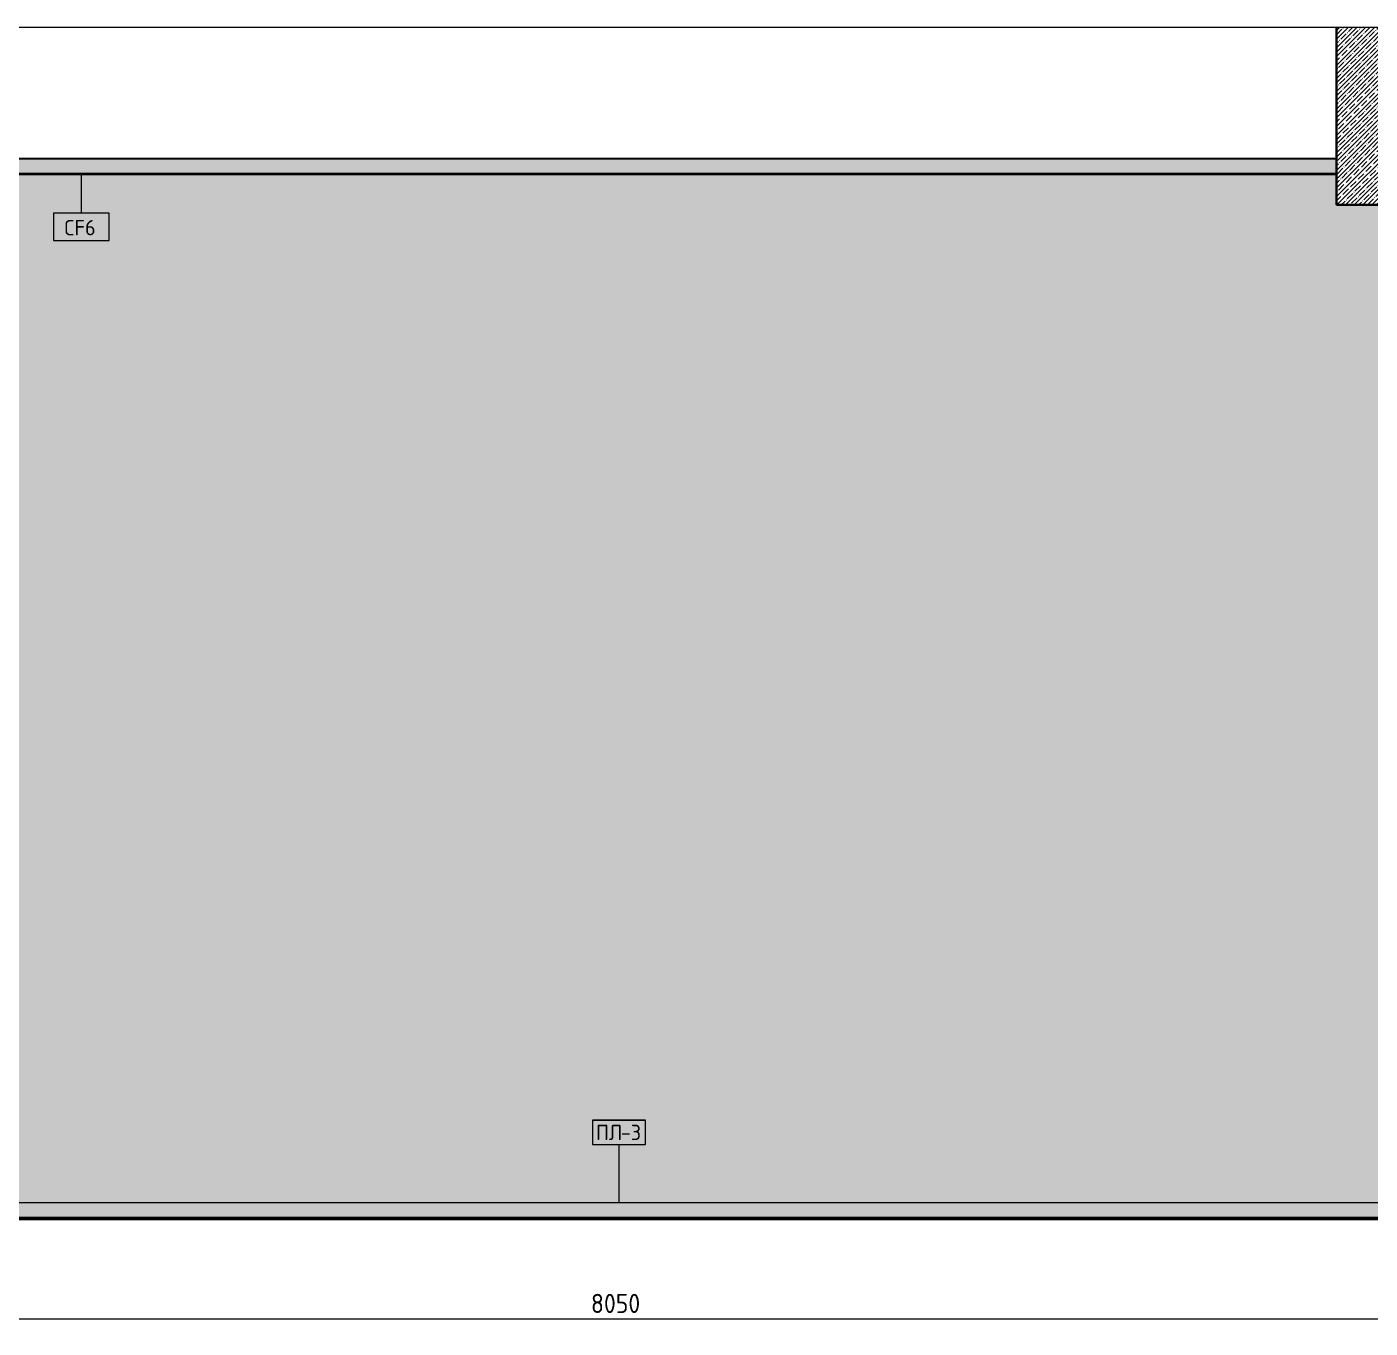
# Model space of a CAD drawing. Header units: millimetres. Extents: x 16345 to 138513, y -2470 to 23828.
# Drawn here: x 91616 to 95993, y 3840 to 8080 of the extents above; entities that cross this region are included whole.
import ezdxf

# ---------------------------------------------------------------- set-up
doc = ezdxf.new("R2010")
doc.units = ezdxf.units.MM
for name, color, linetype, lineweight in [('A-ANNO-DIMS', 7, 'Continuous', 9), ('A-ANNO-DIMS-25', 7, 'Continuous', 9), ('A-CLNG-IDEN', 7, 'Continuous', 9), ('A-FLOR', 7, 'Continuous', 9), ('A-GENM', 7, 'Continuous', 9), ('A-GENM-IDEN', 7, 'Continuous', 9), ('A-WALL-PATT', 7, 'Continuous', 9)]:
    doc.layers.add(name, color=color, linetype=linetype, lineweight=lineweight)
for name, color, linetype, lineweight, true_color in [('A-CLNG-1', 7, 'Continuous', 9, 0x787878), ('A-CLNG-FNSH-1', 7, 'Continuous', 30, 0x3c3c3c), ('A-FLOR-FNSH-1', 7, 'Continuous', 30, 0x3c3c3c), ('A-WALL-4', 7, 'Continuous', 40, 0x3c3c3c), ('I-WALL-1', 7, 'Continuous', 9, 0x787878)]:
    doc.layers.add(name, color=color, linetype=linetype, lineweight=lineweight, true_color=true_color)
doc.styles.add('GOST Common_1', font='GOST_Common.ttf', dxfattribs={"height": 50})
doc.styles.add('ISOCPEUR_1', font='isocpeur.ttf', dxfattribs={"width": 0.9, "height": 62.5})
doc.dimstyles.new('ISO-2_5_0_9К_БОЛЬШОЙ_1', dxfattribs={"dimscale": 304.8, "dimtxt": 62.248823, "dimasz": 0.123031, "dimexe": 0.098425, "dimexo": 0.246063, "dimgap": 0, "dimtad": 1, "dimdec": 0, "dimrnd": 10, "dimzin": 0, "dimdsep": 46, "dimtxsty": 'ISOCPEUR_1', "dimblk1": 'OBLIQUE', "dimblk2": 'OBLIQUE', "dimsah": 1, "dimcen": 0.09, "dimdle": 0.098425, "dimazin": 0, "dimtfac": 1, "dimtdec": 4, "dimtix": 1, "dimtmove": 0, "dimatfit": 3, "dimfxl": 1, "dimtvp": 1, "dimtolj": 1, "dimtzin": 0, "dimarcsym": 2})

# ---------------------------------------------------------------- blocks, each defined once
blk = doc.blocks.new('Плинтус - Плинтус темный _ст_школа_-32979664-Развертка 2_28-1')
at = {"layer": 'A-GENM'}
blk.add_hatch(color=256, dxfattribs=at).paths.add_polyline_path([(-13570.4, 4200), (-13518, 4200.1), (-13518, 4202), (-13500, 4202), (-13500, 4250), (-21575, 4250), (-21575, 4200), (-13934.5, 4200)])
for p, q in [((-21575, 4250), (-13500, 4250)), ((-21575, 4200), (-21575, 4250)), ((-13500, 4250), (-13500, 4202))]:
    blk.add_line(p, q, dxfattribs=at)
blk = doc.blocks.new('DIMBLOCK57-Развертка 2_28-1')
at = {"layer": 'A-ANNO-DIMS-25'}
for p, q in [((89507.5, 4125), (89507.5, 3840.1)), ((89507.5, 3870.1), (89507.5, 4120)), ((97557.5, 4125), (97557.5, 3840.1)), ((97557.5, 3870.1), (97557.5, 4120)), ((89507.5, 3870.1), (97557.5, 3870.1))]:
    blk.add_line(p, q, dxfattribs=at)
at = {"layer": 'A-ANNO-DIMS-25', "lineweight": 20}
for p, q in [((89507.5, 3870.1), (89488.8, 3851.4)), ((89507.5, 3870.1), (89526.3, 3888.9)), ((97557.5, 3870.1), (97538.8, 3851.4)), ((97557.5, 3870.1), (97576.3, 3888.9))]:
    blk.add_line(p, q, dxfattribs=at)
at = {"layer": 'A-ANNO-DIMS-25', "color": 0, "insert": (93453.5, 3951.8), "char_height": 62.5, "width": 189.619, "attachment_point": 1, "line_spacing_factor": 1.149209, "style": 'ISOCPEUR_1'}
blk.add_mtext('8050', dxfattribs=at)
blk = doc.blocks.new('_Oblique')
at = {"color": 0, "linetype": 'ByBlock', "lineweight": -2}
blk.add_line((-0.5, -0.5), (0.5, 0.5), dxfattribs=at)
blk = doc.blocks.new('М_потолков - Марка_ Имя типа-25382930-Развертка 2_28-1')
at = {"layer": 'A-CLNG-IDEN'}
for p, q in [((-19198.9, 7473.3), (-19380.1, 7473.3)), ((-19380.1, 7473.3), (-19380.1, 7383.9)), ((-19198.9, 7383.9), (-19198.9, 7473.3)), ((-19380.1, 7383.9), (-19198.9, 7383.9))]:
    blk.add_line(p, q, dxfattribs=at)
blk = doc.blocks.new('Mark Reiling - Mark Reiling-26174330-Развертка 2_28-1')
at = {"layer": 'A-GENM-IDEN'}
for p, q in [((-2976.2, 4517.8), (-2976.2, 4439)), ((-2976.2, 4517.8), (-2802.8, 4517.8)), ((-2802.8, 4517.8), (-2976.2, 4517.8)), ((-2976.2, 4517.8), (-2976.2, 4439)), ((-2802.8, 4439), (-2802.8, 4517.8)), ((-2802.8, 4439), (-2802.8, 4517.8)), ((-2976.2, 4439), (-2802.8, 4439)), ((-2976.2, 4439), (-2802.8, 4439))]:
    blk.add_line(p, q, dxfattribs=at)

msp = doc.modelspace()

# ---------------------------------------------------------------- hatches: boundary and pattern name
at = {"layer": 'A-CLNG-1'}
msp.add_hatch(color=256, dxfattribs=at).paths.add_polyline_path([(95691.7, 7600), (95882.5, 7600), (95882.5, 7650), (87703.5, 7650), (87703.5, 7600), (95327.7, 7600)])
at = {"layer": 'A-WALL-PATT'}
h = msp.add_hatch(color=256, dxfattribs=at)
h.paths.add_polyline_path([(88107.5, 4200), (88107.5, 6300), (89507.5, 6300), (89507.5, 4250), (97557.5, 4250), (97557.5, 6300), (98957.5, 6300), (98957.5, 4250), (99861.5, 4250), (99861.5, 7600), (96102.5, 7600), (96102.5, 7500), (95882.5, 7500), (95882.5, 7600), (88083, 7600), (88083, 5000), (88079.5, 5000), (88079.5, 4850), (88099.5, 4850), (88099.5, 4300), (88079.5, 4300), (88079.5, 4250), (88093.5, 4250), (88093.5, 4200), (88107.2, 4200)])
h.paths.add_polyline_path([(99194.3, 5750), (99131.7, 5750), (99131.7, 5850), (99231.7, 5850), (99231.7, 5750), (99199.8, 5750)])
h.paths.add_polyline_path([(98207.9, 6450), (98207.9, 6550), (98307.9, 6550), (98307.9, 6450)])
at = {"layer": 'I-WALL-1'}
h = msp.add_hatch(dxfattribs=at)
h.set_pattern_fill('FP_34', color=256, style=0, pattern_type=2)
h.set_pattern_definition([(45, (99531.845, 0), (-14.25598, 14.25598), []), (45, (99546.102, 0), (-14.25598, 14.25598), [25.202, -5.04, 0.8382, -4.202])])
h.paths.add_polyline_path([(96102.5, 7500), (96102.5, 8080), (95882.5, 8080), (95882.5, 7500)])

# ---------------------------------------------------------------- linework, layer by layer
at = {"layer": 'A-CLNG-FNSH-1'}
for p, q in [((95882.5, 7650), (87703.5, 7650)), ((95882.5, 7601), (87703.5, 7601)), ((87703.5, 7600), (95882.5, 7600))]:
    msp.add_line(p, q, dxfattribs=at)
at = {"layer": 'A-CLNG-IDEN'}
msp.add_line((91793, 7600), (91793, 7473.3), dxfattribs=at)
at = {"layer": 'A-FLOR'}
msp.add_line((87682.5, 8080), (110962.5, 8080), dxfattribs=at)
at = {"layer": 'A-FLOR-FNSH-1'}
for p, q in [((110982.5, 4200), (87682.5, 4200)), ((87682.5, 4195), (110982.5, 4195))]:
    msp.add_line(p, q, dxfattribs=at)
at = {"layer": 'A-GENM-IDEN'}
msp.add_line((93545, 4250), (93545, 4438), dxfattribs=at)
at = {"layer": 'A-WALL-4'}
for p, q in [((95882.5, 8080.5), (95882.5, 7500)), ((95882.5, 7500), (96102.5, 7500))]:
    msp.add_line(p, q, dxfattribs=at)

# ---------------------------------------------------------------- block references
at = {"layer": 'A-CLNG-IDEN'}
msp.add_blockref('М_потолков - Марка_ Имя типа-25382930-Развертка 2_28-1', (111082.5, 0), dxfattribs=at)
at = {"layer": 'A-GENM'}
msp.add_blockref('Плинтус - Плинтус темный _ст_школа_-32979664-Развертка 2_28-1', (111082.5, 0), dxfattribs=at)
at = {"layer": 'A-GENM-IDEN'}
msp.add_blockref('Mark Reiling - Mark Reiling-26174330-Развертка 2_28-1', (96434.5, 0), dxfattribs=at)

# ---------------------------------------------------------------- texts
at = {"layer": 'A-CLNG-IDEN', "insert": (91736.6, 7451.1), "char_height": 50, "width": 132.278, "attachment_point": 1, "style": 'GOST Common_1'}
msp.add_mtext('CF6', dxfattribs=at)
at = {"layer": 'A-GENM-IDEN', "char_height": 50, "attachment_point": 1, "style": 'GOST Common_1'}
for s, insert, width in [('ПЛ', (93469.9, 4502.8), 98.207), ('-3', (93550.9, 4502.8), 86.181)]:
    msp.add_mtext(s, dxfattribs=dict(at, insert=insert, width=width))

# ---------------------------------------------------------------- dimensions: what is measured, and where the dimension line sits
at = {"layer": 'A-ANNO-DIMS'}
dim = msp.add_linear_dim(base=(97557.5, 3870.1), p1=(89507.5, 4200), p2=(97557.5, 4200), dimstyle='ISO-2_5_0_9К_БОЛЬШОЙ_1', override={"dimpost": '<>', "dimfxl": 8049.999978}, dxfattribs=at)
dim.commit()
dim.dimension.update_dxf_attribs({"geometry": 'DIMBLOCK57-Развертка 2_28-1', "text_midpoint": (93532.5, 3901.4)})

doc.saveas('drawing.dxf')
